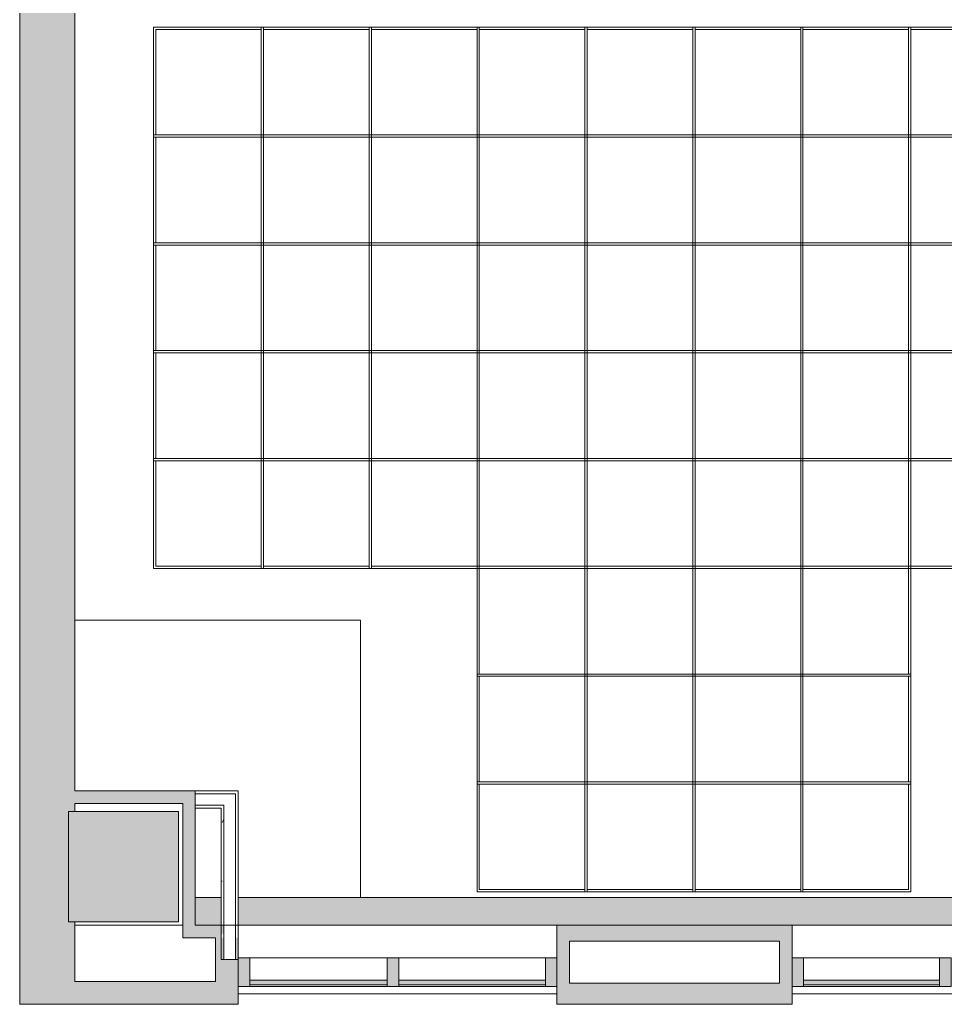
# Model space of a CAD drawing. Header units: inches. Extents: x 45807 to 46964, y -37659 to -36666.
# Drawn here: x 45806.8 to 46008.4, y -37658.8 to -37444.2 of the extents above; entities that cross this region are included whole.
import ezdxf

# ---------------------------------------------------------------- set-up
doc = ezdxf.new("R2010")
doc.units = ezdxf.units.IN
doc.header["$MEASUREMENT"] = 0
for name, color, linetype, lineweight in [('A-CLNG', 13, 'Continuous', 13), ('A-CLNG-PATT', 13, 'Continuous', 13), ('A-GENM', 13, 'Continuous', 9), ('A-GLAZ-CURT', 52, 'Continuous', 13), ('A-GLAZ-CWMG', 51, 'Continuous', 13), ('A-WALL', 113, 'Continuous', 13), ('A-WALL-PATT', 111, 'Continuous', 13), ('I-WALL', 2, 'Continuous', 13), ('S-COLS', 52, 'Continuous', 13)]:
    doc.layers.add(name, color=color, linetype=linetype, lineweight=lineweight)

# ---------------------------------------------------------------- blocks, each defined once
blk = doc.blocks.new('Concrete-Rectangular-Column - 24 x 24-4718055-FIRST FLOOR RCP')
at = {"layer": 'S-COLS', "lineweight": 9}
blk.add_hatch(color=7, dxfattribs=at).paths.add_polyline_path([(11.88, -12), (12, -12), (12, 12), (-12, 12), (-12, -12), (-11.3, -12)], flags=0)
at = {"layer": 'S-COLS', "color": 8, "lineweight": 20}
for p, q in [((-12, 12), (12, 12)), ((-12, -12), (-12, 12)), ((12, 12), (12, -12)), ((12, -12), (-12, -12))]:
    blk.add_line(p, q, dxfattribs=at)
blk = doc.blocks.new('System Panel - Glazed-4799340-FIRST FLOOR RCP')
at = {"layer": 'A-GLAZ-CURT', "lineweight": 9}
blk.add_hatch(color=7, dxfattribs=at).paths.add_polyline_path([(9.16, -1.75), (14.97, -1.75), (14.97, -0.75), (-14.97, -0.75), (-14.97, -1.75)], flags=0)
at = {"layer": 'A-GLAZ-CURT', "color": 8, "lineweight": 20}
for p, q in [((-14.97, -1.75), (-14.97, -0.75)), ((-14.97, -0.75), (14.97, -0.75)), ((14.97, -1.75), (-14.97, -1.75)), ((14.97, -0.75), (14.97, -1.75))]:
    blk.add_line(p, q, dxfattribs=at)
blk = doc.blocks.new('Rectangular Mullion - 2_5_ x 5_ rectangular 2-4798530-FIRST FLOOR RCP')
at = {"layer": 'A-GLAZ-CWMG', "lineweight": 9}
blk.add_hatch(color=7, dxfattribs=at).paths.add_polyline_path([(0, 2.13), (0, -4.12), (-2.5, -4.12), (-2.5, 2.13)], flags=0)
at = {"layer": 'A-GLAZ-CWMG', "color": 8, "lineweight": 20}
for p, q in [((0, 2.13), (-2.5, 2.13)), ((-2.5, 2.13), (-2.5, -4.12)), ((0, -4.12), (0, 2.13)), ((-2.5, -4.12), (0, -4.12))]:
    blk.add_line(p, q, dxfattribs=at)
blk = doc.blocks.new('Rectangular Mullion - 2_5_ x 5_ rectangular 2-4799337-FIRST FLOOR RCP')
at = {"layer": 'A-GLAZ-CWMG', "lineweight": 9}
for p, q in [((45889.37, -37648.72), (45921.31, -37648.72)), ((45889.37, -37654.97), (45921.31, -37654.97))]:
    blk.add_line(p, q, dxfattribs=at)
blk = doc.blocks.new('Rectangular Mullion - 2_5_ x 5_ rectangular 2-4798535-FIRST FLOOR RCP')
at = {"layer": 'A-GLAZ-CWMG', "lineweight": 9}
blk.add_hatch(color=7, dxfattribs=at).paths.add_polyline_path([(-2.5, 2.13), (-2.5, -4.12), (0, -4.12), (0, 2.13)], flags=0)
at = {"layer": 'A-GLAZ-CWMG', "color": 8, "lineweight": 20}
for p, q in [((-2.5, 2.13), (0, 2.13)), ((-2.5, -4.12), (-2.5, 2.13)), ((0, 2.13), (0, -4.12)), ((0, -4.12), (-2.5, -4.12))]:
    blk.add_line(p, q, dxfattribs=at)
blk = doc.blocks.new('System Panel - Glazed-4799329-FIRST FLOOR RCP')
at = {"layer": 'A-GLAZ-CURT', "lineweight": 9}
blk.add_hatch(color=7, dxfattribs=at).paths.add_polyline_path([(14.81, -1.75), (14.81, -0.75), (-14.81, -0.75), (-14.81, -1.75), (14.38, -1.75)], flags=0)
at = {"layer": 'A-GLAZ-CURT', "color": 8, "lineweight": 20}
for p, q in [((-14.81, -1.75), (-14.81, -0.75)), ((-14.81, -0.75), (14.81, -0.75)), ((14.81, -1.75), (-14.81, -1.75)), ((14.81, -0.75), (14.81, -1.75))]:
    blk.add_line(p, q, dxfattribs=at)
blk = doc.blocks.new('System Panel - Glazed-4799341-FIRST FLOOR RCP')
at = {"layer": 'A-GLAZ-CURT', "lineweight": 9}
blk.add_hatch(color=7, dxfattribs=at).paths.add_polyline_path([(15.97, -1.75), (15.97, -0.75), (-15.97, -0.75), (-15.97, -1.75)], flags=0)
at = {"layer": 'A-GLAZ-CURT', "color": 8, "lineweight": 20}
for p, q in [((-15.97, -1.75), (-15.97, -0.75)), ((-15.97, -0.75), (15.97, -0.75)), ((15.97, -1.75), (-15.97, -1.75)), ((15.97, -0.75), (15.97, -1.75))]:
    blk.add_line(p, q, dxfattribs=at)
blk = doc.blocks.new('Rectangular Mullion - 2_5_ x 5_ rectangular 2-4799339-FIRST FLOOR RCP')
at = {"layer": 'A-GLAZ-CWMG', "lineweight": 9}
for p, q in [((45856.93, -37648.72), (45886.87, -37648.72)), ((45856.93, -37654.97), (45886.87, -37654.97))]:
    blk.add_line(p, q, dxfattribs=at)
blk = doc.blocks.new('Rectangular Mullion - 2_5_ x 5_ rectangular 2-4799327-FIRST FLOOR RCP')
at = {"layer": 'A-GLAZ-CWMG', "lineweight": 9}
for p, q in [((45977.56, -37648.72), (46007.18, -37648.72)), ((45977.56, -37654.97), (46007.18, -37654.97))]:
    blk.add_line(p, q, dxfattribs=at)
blk = doc.blocks.new('Rectangular Mullion - 2_5_ x 5_ rectangular 2-4799328-FIRST FLOOR RCP')
at = {"layer": 'A-GLAZ-CWMG', "lineweight": 9}
blk.add_hatch(color=7, dxfattribs=at).paths.add_polyline_path([(0.25, 2.13), (0.25, -4.12), (-2.25, -4.12), (-2.25, 2.13)], flags=0)
at = {"layer": 'A-GLAZ-CWMG', "color": 8, "lineweight": 20}
for p, q in [((0.25, 2.13), (-2.25, 2.13)), ((-2.25, 2.13), (-2.25, -4.12)), ((0.25, -4.12), (0.25, 2.13)), ((-2.25, -4.12), (0.25, -4.12))]:
    blk.add_line(p, q, dxfattribs=at)
blk = doc.blocks.new('ceiling grid1348 - ceiling grid-5458094-FIRST FLOOR RCP')
at = {"layer": 'A-GENM'}
for p, q in [((45976.93, -37469.85), (45976.93, -37445.85)), ((45976.93, -37445.85), (46000.93, -37445.85)), ((46000.43, -37446.35), (45977.43, -37446.35)), ((45977.43, -37446.35), (45977.43, -37469.35)), ((46000.43, -37469.35), (46000.43, -37446.35)), ((46000.93, -37445.85), (46000.93, -37469.85)), ((46000.93, -37469.85), (45976.93, -37469.85)), ((45977.43, -37469.35), (46000.43, -37469.35))]:
    blk.add_line(p, q, dxfattribs=at)
blk = doc.blocks.new('ceiling grid1349 - ceiling grid-5458114-FIRST FLOOR RCP')
at = {"layer": 'A-GENM'}
for p, q in [((46000.43, -37469.85), (46000.43, -37445.85)), ((46000.43, -37445.85), (46024.43, -37445.85)), ((46023.93, -37446.35), (46000.93, -37446.35)), ((46000.93, -37446.35), (46000.93, -37469.35)), ((46023.93, -37469.35), (46023.93, -37446.35)), ((46024.43, -37445.85), (46024.43, -37469.85)), ((46024.43, -37469.85), (46000.43, -37469.85)), ((46000.93, -37469.35), (46023.93, -37469.35))]:
    blk.add_line(p, q, dxfattribs=at)
blk = doc.blocks.new('ceiling grid1350 - ceiling grid-5458134-FIRST FLOOR RCP')
at = {"layer": 'A-GENM'}
for p, q in [((45976.93, -37516.85), (45976.93, -37492.85)), ((45976.93, -37492.85), (46000.93, -37492.85)), ((46000.43, -37493.35), (45977.43, -37493.35)), ((45977.43, -37493.35), (45977.43, -37516.35)), ((46000.43, -37516.35), (46000.43, -37493.35)), ((46000.93, -37492.85), (46000.93, -37516.85)), ((45977.43, -37516.35), (46000.43, -37516.35)), ((46000.93, -37516.85), (45976.93, -37516.85))]:
    blk.add_line(p, q, dxfattribs=at)
blk = doc.blocks.new('ceiling grid1351 - ceiling grid-5458154-FIRST FLOOR RCP')
at = {"layer": 'A-GENM'}
for p, q in [((46000.43, -37516.85), (46000.43, -37492.85)), ((46000.43, -37492.85), (46024.43, -37492.85)), ((46023.93, -37493.35), (46000.93, -37493.35)), ((46000.93, -37493.35), (46000.93, -37516.35)), ((46023.93, -37516.35), (46023.93, -37493.35)), ((46024.43, -37492.85), (46024.43, -37516.85)), ((46000.93, -37516.35), (46023.93, -37516.35)), ((46024.43, -37516.85), (46000.43, -37516.85))]:
    blk.add_line(p, q, dxfattribs=at)
blk = doc.blocks.new('ceiling grid1352 - ceiling grid-5458174-FIRST FLOOR RCP')
at = {"layer": 'A-GENM'}
for p, q in [((45976.93, -37493.35), (45976.93, -37469.35)), ((45976.93, -37469.35), (46000.93, -37469.35)), ((46000.43, -37469.85), (45977.43, -37469.85)), ((45977.43, -37469.85), (45977.43, -37492.85)), ((46000.43, -37492.85), (46000.43, -37469.85)), ((46000.93, -37469.35), (46000.93, -37493.35)), ((46000.93, -37493.35), (45976.93, -37493.35)), ((45977.43, -37492.85), (46000.43, -37492.85))]:
    blk.add_line(p, q, dxfattribs=at)
blk = doc.blocks.new('ceiling grid1354 - ceiling grid-5458214-FIRST FLOOR RCP')
at = {"layer": 'A-GENM'}
for p, q in [((45976.93, -37563.85), (45976.93, -37539.85)), ((45976.93, -37539.85), (46000.93, -37539.85)), ((46000.93, -37539.85), (46000.93, -37563.85)), ((46000.43, -37540.35), (45977.43, -37540.35)), ((45977.43, -37540.35), (45977.43, -37563.35)), ((46000.43, -37563.35), (46000.43, -37540.35)), ((45977.43, -37563.35), (46000.43, -37563.35)), ((46000.93, -37563.85), (45976.93, -37563.85))]:
    blk.add_line(p, q, dxfattribs=at)
blk = doc.blocks.new('ceiling grid1355 - ceiling grid-5458234-FIRST FLOOR RCP')
at = {"layer": 'A-GENM'}
for p, q in [((46000.43, -37563.85), (46000.43, -37539.85)), ((46000.43, -37539.85), (46024.43, -37539.85)), ((46024.43, -37539.85), (46024.43, -37563.85)), ((46023.93, -37540.35), (46000.93, -37540.35)), ((46000.93, -37540.35), (46000.93, -37563.35)), ((46023.93, -37563.35), (46023.93, -37540.35)), ((46000.93, -37563.35), (46023.93, -37563.35)), ((46024.43, -37563.85), (46000.43, -37563.85))]:
    blk.add_line(p, q, dxfattribs=at)
blk = doc.blocks.new('ceiling grid1356 - ceiling grid-5458254-FIRST FLOOR RCP')
at = {"layer": 'A-GENM'}
for p, q in [((45976.93, -37540.35), (45976.93, -37516.35)), ((45976.93, -37516.35), (46000.93, -37516.35)), ((46000.93, -37516.35), (46000.93, -37540.35)), ((46000.43, -37516.85), (45977.43, -37516.85)), ((45977.43, -37516.85), (45977.43, -37539.85)), ((46000.43, -37539.85), (46000.43, -37516.85)), ((45977.43, -37539.85), (46000.43, -37539.85)), ((46000.93, -37540.35), (45976.93, -37540.35))]:
    blk.add_line(p, q, dxfattribs=at)
blk = doc.blocks.new('ceiling grid1358 - ceiling grid-5458294-FIRST FLOOR RCP')
at = {"layer": 'A-GENM'}
for p, q in [((45953.43, -37469.85), (45953.43, -37445.85)), ((45953.43, -37445.85), (45977.43, -37445.85)), ((45976.93, -37446.35), (45953.93, -37446.35)), ((45953.93, -37446.35), (45953.93, -37469.35)), ((45976.93, -37469.35), (45976.93, -37446.35)), ((45977.43, -37445.85), (45977.43, -37469.85)), ((45977.43, -37469.85), (45953.43, -37469.85)), ((45953.93, -37469.35), (45976.93, -37469.35))]:
    blk.add_line(p, q, dxfattribs=at)
blk = doc.blocks.new('ceiling grid1359 - ceiling grid-5458314-FIRST FLOOR RCP')
at = {"layer": 'A-GENM'}
for p, q in [((45953.43, -37493.35), (45953.43, -37469.35)), ((45953.43, -37469.35), (45977.43, -37469.35)), ((45976.93, -37469.85), (45953.93, -37469.85)), ((45953.93, -37469.85), (45953.93, -37492.85)), ((45976.93, -37492.85), (45976.93, -37469.85)), ((45977.43, -37469.35), (45977.43, -37493.35)), ((45977.43, -37493.35), (45953.43, -37493.35)), ((45953.93, -37492.85), (45976.93, -37492.85))]:
    blk.add_line(p, q, dxfattribs=at)
blk = doc.blocks.new('ceiling grid1360 - ceiling grid-5458334-FIRST FLOOR RCP')
at = {"layer": 'A-GENM'}
for p, q in [((45953.43, -37516.85), (45953.43, -37492.85)), ((45953.43, -37492.85), (45977.43, -37492.85)), ((45976.93, -37493.35), (45953.93, -37493.35)), ((45953.93, -37493.35), (45953.93, -37516.35)), ((45976.93, -37516.35), (45976.93, -37493.35)), ((45977.43, -37492.85), (45977.43, -37516.85)), ((45953.93, -37516.35), (45976.93, -37516.35)), ((45977.43, -37516.85), (45953.43, -37516.85))]:
    blk.add_line(p, q, dxfattribs=at)
blk = doc.blocks.new('ceiling grid1361 - ceiling grid-5458354-FIRST FLOOR RCP')
at = {"layer": 'A-GENM'}
for p, q in [((45953.43, -37540.35), (45953.43, -37516.35)), ((45953.43, -37516.35), (45977.43, -37516.35)), ((45977.43, -37516.35), (45977.43, -37540.35)), ((45976.93, -37516.85), (45953.93, -37516.85)), ((45953.93, -37516.85), (45953.93, -37539.85)), ((45976.93, -37539.85), (45976.93, -37516.85)), ((45953.93, -37539.85), (45976.93, -37539.85)), ((45977.43, -37540.35), (45953.43, -37540.35))]:
    blk.add_line(p, q, dxfattribs=at)
blk = doc.blocks.new('ceiling grid1362 - ceiling grid-5458374-FIRST FLOOR RCP')
at = {"layer": 'A-GENM'}
for p, q in [((45953.43, -37563.85), (45953.43, -37539.85)), ((45953.43, -37539.85), (45977.43, -37539.85)), ((45977.43, -37539.85), (45977.43, -37563.85)), ((45976.93, -37540.35), (45953.93, -37540.35)), ((45953.93, -37540.35), (45953.93, -37563.35)), ((45976.93, -37563.35), (45976.93, -37540.35)), ((45953.93, -37563.35), (45976.93, -37563.35)), ((45977.43, -37563.85), (45953.43, -37563.85))]:
    blk.add_line(p, q, dxfattribs=at)
blk = doc.blocks.new('ceiling grid1363 - ceiling grid-5458394-FIRST FLOOR RCP')
at = {"layer": 'A-GENM'}
for p, q in [((45882.93, -37469.85), (45882.93, -37445.85)), ((45882.93, -37445.85), (45906.93, -37445.85)), ((45906.43, -37446.35), (45883.43, -37446.35)), ((45883.43, -37446.35), (45883.43, -37469.35)), ((45906.43, -37469.35), (45906.43, -37446.35)), ((45906.93, -37445.85), (45906.93, -37469.85)), ((45906.93, -37469.85), (45882.93, -37469.85)), ((45883.43, -37469.35), (45906.43, -37469.35))]:
    blk.add_line(p, q, dxfattribs=at)
blk = doc.blocks.new('ceiling grid1364 - ceiling grid-5458414-FIRST FLOOR RCP')
at = {"layer": 'A-GENM'}
for p, q in [((45906.43, -37469.85), (45906.43, -37445.85)), ((45906.43, -37445.85), (45930.43, -37445.85)), ((45929.93, -37446.35), (45906.93, -37446.35)), ((45906.93, -37446.35), (45906.93, -37469.35)), ((45929.93, -37469.35), (45929.93, -37446.35)), ((45930.43, -37445.85), (45930.43, -37469.85)), ((45930.43, -37469.85), (45906.43, -37469.85)), ((45906.93, -37469.35), (45929.93, -37469.35))]:
    blk.add_line(p, q, dxfattribs=at)
blk = doc.blocks.new('ceiling grid1365 - ceiling grid-5458434-FIRST FLOOR RCP')
at = {"layer": 'A-GENM'}
for p, q in [((45929.93, -37469.85), (45929.93, -37445.85)), ((45929.93, -37445.85), (45953.93, -37445.85)), ((45953.43, -37446.35), (45930.43, -37446.35)), ((45930.43, -37446.35), (45930.43, -37469.35)), ((45953.43, -37469.35), (45953.43, -37446.35)), ((45953.93, -37445.85), (45953.93, -37469.85)), ((45953.93, -37469.85), (45929.93, -37469.85)), ((45930.43, -37469.35), (45953.43, -37469.35))]:
    blk.add_line(p, q, dxfattribs=at)
blk = doc.blocks.new('ceiling grid1366 - ceiling grid-5458454-FIRST FLOOR RCP')
at = {"layer": 'A-GENM'}
for p, q in [((45882.93, -37516.85), (45882.93, -37492.85)), ((45882.93, -37492.85), (45906.93, -37492.85)), ((45906.43, -37493.35), (45883.43, -37493.35)), ((45883.43, -37493.35), (45883.43, -37516.35)), ((45906.43, -37516.35), (45906.43, -37493.35)), ((45906.93, -37492.85), (45906.93, -37516.85)), ((45883.43, -37516.35), (45906.43, -37516.35)), ((45906.93, -37516.85), (45882.93, -37516.85))]:
    blk.add_line(p, q, dxfattribs=at)
blk = doc.blocks.new('ceiling grid1367 - ceiling grid-5458474-FIRST FLOOR RCP')
at = {"layer": 'A-GENM'}
for p, q in [((45906.43, -37516.85), (45906.43, -37492.85)), ((45906.43, -37492.85), (45930.43, -37492.85)), ((45929.93, -37493.35), (45906.93, -37493.35)), ((45906.93, -37493.35), (45906.93, -37516.35)), ((45929.93, -37516.35), (45929.93, -37493.35)), ((45930.43, -37492.85), (45930.43, -37516.85)), ((45906.93, -37516.35), (45929.93, -37516.35)), ((45930.43, -37516.85), (45906.43, -37516.85))]:
    blk.add_line(p, q, dxfattribs=at)
blk = doc.blocks.new('ceiling grid1368 - ceiling grid-5458494-FIRST FLOOR RCP')
at = {"layer": 'A-GENM'}
for p, q in [((45929.93, -37516.85), (45929.93, -37492.85)), ((45929.93, -37492.85), (45953.93, -37492.85)), ((45953.43, -37493.35), (45930.43, -37493.35)), ((45930.43, -37493.35), (45930.43, -37516.35)), ((45953.43, -37516.35), (45953.43, -37493.35)), ((45953.93, -37492.85), (45953.93, -37516.85)), ((45930.43, -37516.35), (45953.43, -37516.35)), ((45953.93, -37516.85), (45929.93, -37516.85))]:
    blk.add_line(p, q, dxfattribs=at)
blk = doc.blocks.new('ceiling grid1369 - ceiling grid-5458514-FIRST FLOOR RCP')
at = {"layer": 'A-GENM'}
for p, q in [((45882.93, -37493.35), (45882.93, -37469.35)), ((45882.93, -37469.35), (45906.93, -37469.35)), ((45906.43, -37469.85), (45883.43, -37469.85)), ((45883.43, -37469.85), (45883.43, -37492.85)), ((45906.43, -37492.85), (45906.43, -37469.85)), ((45906.93, -37469.35), (45906.93, -37493.35)), ((45906.93, -37493.35), (45882.93, -37493.35)), ((45883.43, -37492.85), (45906.43, -37492.85))]:
    blk.add_line(p, q, dxfattribs=at)
blk = doc.blocks.new('ceiling grid1370 - ceiling grid-5458534-FIRST FLOOR RCP')
at = {"layer": 'A-GENM'}
for p, q in [((45906.43, -37493.35), (45906.43, -37469.35)), ((45906.43, -37469.35), (45930.43, -37469.35)), ((45929.93, -37469.85), (45906.93, -37469.85)), ((45906.93, -37469.85), (45906.93, -37492.85)), ((45929.93, -37492.85), (45929.93, -37469.85)), ((45930.43, -37469.35), (45930.43, -37493.35)), ((45930.43, -37493.35), (45906.43, -37493.35)), ((45906.93, -37492.85), (45929.93, -37492.85))]:
    blk.add_line(p, q, dxfattribs=at)
blk = doc.blocks.new('ceiling grid1372 - ceiling grid-5458574-FIRST FLOOR RCP')
at = {"layer": 'A-GENM'}
for p, q in [((45882.93, -37563.85), (45882.93, -37539.85)), ((45882.93, -37539.85), (45906.93, -37539.85)), ((45906.93, -37539.85), (45906.93, -37563.85)), ((45906.43, -37540.35), (45883.43, -37540.35)), ((45883.43, -37540.35), (45883.43, -37563.35)), ((45906.43, -37563.35), (45906.43, -37540.35)), ((45883.43, -37563.35), (45906.43, -37563.35)), ((45906.93, -37563.85), (45882.93, -37563.85))]:
    blk.add_line(p, q, dxfattribs=at)
blk = doc.blocks.new('ceiling grid1373 - ceiling grid-5458594-FIRST FLOOR RCP')
at = {"layer": 'A-GENM'}
for p, q in [((45906.43, -37563.85), (45906.43, -37539.85)), ((45906.43, -37539.85), (45930.43, -37539.85)), ((45930.43, -37539.85), (45930.43, -37563.85)), ((45929.93, -37540.35), (45906.93, -37540.35)), ((45906.93, -37540.35), (45906.93, -37563.35)), ((45929.93, -37563.35), (45929.93, -37540.35)), ((45906.93, -37563.35), (45929.93, -37563.35)), ((45930.43, -37563.85), (45906.43, -37563.85))]:
    blk.add_line(p, q, dxfattribs=at)
blk = doc.blocks.new('ceiling grid1374 - ceiling grid-5458614-FIRST FLOOR RCP')
at = {"layer": 'A-GENM'}
for p, q in [((45929.93, -37563.85), (45929.93, -37539.85)), ((45929.93, -37539.85), (45953.93, -37539.85)), ((45953.93, -37539.85), (45953.93, -37563.85)), ((45953.43, -37540.35), (45930.43, -37540.35)), ((45930.43, -37540.35), (45930.43, -37563.35)), ((45953.43, -37563.35), (45953.43, -37540.35)), ((45930.43, -37563.35), (45953.43, -37563.35)), ((45953.93, -37563.85), (45929.93, -37563.85))]:
    blk.add_line(p, q, dxfattribs=at)
blk = doc.blocks.new('ceiling grid1375 - ceiling grid-5458634-FIRST FLOOR RCP')
at = {"layer": 'A-GENM'}
for p, q in [((45882.93, -37540.35), (45882.93, -37516.35)), ((45882.93, -37516.35), (45906.93, -37516.35)), ((45906.93, -37516.35), (45906.93, -37540.35)), ((45906.43, -37516.85), (45883.43, -37516.85)), ((45883.43, -37516.85), (45883.43, -37539.85)), ((45906.43, -37539.85), (45906.43, -37516.85)), ((45883.43, -37539.85), (45906.43, -37539.85)), ((45906.93, -37540.35), (45882.93, -37540.35))]:
    blk.add_line(p, q, dxfattribs=at)
blk = doc.blocks.new('ceiling grid1376 - ceiling grid-5458654-FIRST FLOOR RCP')
at = {"layer": 'A-GENM'}
for p, q in [((45906.43, -37540.35), (45906.43, -37516.35)), ((45906.43, -37516.35), (45930.43, -37516.35)), ((45930.43, -37516.35), (45930.43, -37540.35)), ((45929.93, -37516.85), (45906.93, -37516.85)), ((45906.93, -37516.85), (45906.93, -37539.85)), ((45929.93, -37539.85), (45929.93, -37516.85)), ((45906.93, -37539.85), (45929.93, -37539.85)), ((45930.43, -37540.35), (45906.43, -37540.35))]:
    blk.add_line(p, q, dxfattribs=at)
blk = doc.blocks.new('ceiling grid1378 - ceiling grid-5458715-FIRST FLOOR RCP')
at = {"layer": 'A-GENM'}
for p, q in [((45976.93, -37587.35), (45976.93, -37563.35)), ((45976.93, -37563.35), (46000.93, -37563.35)), ((46000.93, -37563.35), (46000.93, -37587.35)), ((46000.43, -37563.85), (45977.43, -37563.85)), ((45977.43, -37563.85), (45977.43, -37586.85)), ((46000.43, -37586.85), (46000.43, -37563.85)), ((45977.43, -37586.85), (46000.43, -37586.85)), ((46000.93, -37587.35), (45976.93, -37587.35))]:
    blk.add_line(p, q, dxfattribs=at)
blk = doc.blocks.new('ceiling grid1379 - ceiling grid-5458735-FIRST FLOOR RCP')
at = {"layer": 'A-GENM'}
for p, q in [((45976.93, -37634.35), (45976.93, -37610.35)), ((45976.93, -37610.35), (46000.93, -37610.35)), ((46000.43, -37610.85), (45977.43, -37610.85)), ((45977.43, -37610.85), (45977.43, -37633.85)), ((46000.43, -37633.85), (46000.43, -37610.85)), ((46000.93, -37610.35), (46000.93, -37634.35)), ((46000.93, -37634.35), (45976.93, -37634.35)), ((45977.43, -37633.85), (46000.43, -37633.85))]:
    blk.add_line(p, q, dxfattribs=at)
blk = doc.blocks.new('ceiling grid1380 - ceiling grid-5458755-FIRST FLOOR RCP')
at = {"layer": 'A-GENM'}
for p, q in [((45976.93, -37610.85), (45976.93, -37586.85)), ((45976.93, -37586.85), (46000.93, -37586.85)), ((46000.93, -37586.85), (46000.93, -37610.85)), ((46000.43, -37587.35), (45977.43, -37587.35)), ((45977.43, -37587.35), (45977.43, -37610.35)), ((46000.43, -37610.35), (46000.43, -37587.35)), ((46000.93, -37610.85), (45976.93, -37610.85)), ((45977.43, -37610.35), (46000.43, -37610.35))]:
    blk.add_line(p, q, dxfattribs=at)
blk = doc.blocks.new('ceiling grid1381 - ceiling grid-5458775-FIRST FLOOR RCP')
at = {"layer": 'A-GENM'}
for p, q in [((45953.43, -37587.35), (45953.43, -37563.35)), ((45953.43, -37563.35), (45977.43, -37563.35)), ((45977.43, -37563.35), (45977.43, -37587.35)), ((45976.93, -37563.85), (45953.93, -37563.85)), ((45953.93, -37563.85), (45953.93, -37586.85)), ((45976.93, -37586.85), (45976.93, -37563.85)), ((45953.93, -37586.85), (45976.93, -37586.85)), ((45977.43, -37587.35), (45953.43, -37587.35))]:
    blk.add_line(p, q, dxfattribs=at)
blk = doc.blocks.new('ceiling grid1382 - ceiling grid-5458795-FIRST FLOOR RCP')
at = {"layer": 'A-GENM'}
for p, q in [((45953.43, -37610.85), (45953.43, -37586.85)), ((45953.43, -37586.85), (45977.43, -37586.85)), ((45977.43, -37586.85), (45977.43, -37610.85)), ((45976.93, -37587.35), (45953.93, -37587.35)), ((45953.93, -37587.35), (45953.93, -37610.35)), ((45976.93, -37610.35), (45976.93, -37587.35)), ((45977.43, -37610.85), (45953.43, -37610.85)), ((45953.93, -37610.35), (45976.93, -37610.35))]:
    blk.add_line(p, q, dxfattribs=at)
blk = doc.blocks.new('ceiling grid1383 - ceiling grid-5458815-FIRST FLOOR RCP')
at = {"layer": 'A-GENM'}
for p, q in [((45953.43, -37634.35), (45953.43, -37610.35)), ((45953.43, -37610.35), (45977.43, -37610.35)), ((45976.93, -37610.85), (45953.93, -37610.85)), ((45953.93, -37610.85), (45953.93, -37633.85)), ((45976.93, -37633.85), (45976.93, -37610.85)), ((45977.43, -37610.35), (45977.43, -37634.35)), ((45977.43, -37634.35), (45953.43, -37634.35)), ((45953.93, -37633.85), (45976.93, -37633.85))]:
    blk.add_line(p, q, dxfattribs=at)
blk = doc.blocks.new('ceiling grid1384 - ceiling grid-5458835-FIRST FLOOR RCP')
at = {"layer": 'A-GENM'}
for p, q in [((45906.43, -37587.35), (45906.43, -37563.35)), ((45906.43, -37563.35), (45930.43, -37563.35)), ((45930.43, -37563.35), (45930.43, -37587.35)), ((45929.93, -37563.85), (45906.93, -37563.85)), ((45906.93, -37563.85), (45906.93, -37586.85)), ((45929.93, -37586.85), (45929.93, -37563.85)), ((45906.93, -37586.85), (45929.93, -37586.85)), ((45930.43, -37587.35), (45906.43, -37587.35))]:
    blk.add_line(p, q, dxfattribs=at)
blk = doc.blocks.new('ceiling grid1385 - ceiling grid-5458855-FIRST FLOOR RCP')
at = {"layer": 'A-GENM'}
for p, q in [((45929.93, -37587.35), (45929.93, -37563.35)), ((45929.93, -37563.35), (45953.93, -37563.35)), ((45953.93, -37563.35), (45953.93, -37587.35)), ((45953.43, -37563.85), (45930.43, -37563.85)), ((45930.43, -37563.85), (45930.43, -37586.85)), ((45953.43, -37586.85), (45953.43, -37563.85)), ((45930.43, -37586.85), (45953.43, -37586.85)), ((45953.93, -37587.35), (45929.93, -37587.35))]:
    blk.add_line(p, q, dxfattribs=at)
blk = doc.blocks.new('ceiling grid1386 - ceiling grid-5458875-FIRST FLOOR RCP')
at = {"layer": 'A-GENM'}
for p, q in [((45906.43, -37634.35), (45906.43, -37610.35)), ((45906.43, -37610.35), (45930.43, -37610.35)), ((45929.93, -37610.85), (45906.93, -37610.85)), ((45906.93, -37610.85), (45906.93, -37633.85)), ((45929.93, -37633.85), (45929.93, -37610.85)), ((45930.43, -37610.35), (45930.43, -37634.35)), ((45930.43, -37634.35), (45906.43, -37634.35)), ((45906.93, -37633.85), (45929.93, -37633.85))]:
    blk.add_line(p, q, dxfattribs=at)
blk = doc.blocks.new('ceiling grid1387 - ceiling grid-5458895-FIRST FLOOR RCP')
at = {"layer": 'A-GENM'}
for p, q in [((45929.93, -37634.35), (45929.93, -37610.35)), ((45929.93, -37610.35), (45953.93, -37610.35)), ((45953.43, -37610.85), (45930.43, -37610.85)), ((45930.43, -37610.85), (45930.43, -37633.85)), ((45953.43, -37633.85), (45953.43, -37610.85)), ((45953.93, -37610.35), (45953.93, -37634.35)), ((45953.93, -37634.35), (45929.93, -37634.35)), ((45930.43, -37633.85), (45953.43, -37633.85))]:
    blk.add_line(p, q, dxfattribs=at)
blk = doc.blocks.new('ceiling grid1388 - ceiling grid-5458915-FIRST FLOOR RCP')
at = {"layer": 'A-GENM'}
for p, q in [((45906.43, -37610.85), (45906.43, -37586.85)), ((45906.43, -37586.85), (45930.43, -37586.85)), ((45930.43, -37586.85), (45930.43, -37610.85)), ((45929.93, -37587.35), (45906.93, -37587.35)), ((45906.93, -37587.35), (45906.93, -37610.35)), ((45929.93, -37610.35), (45929.93, -37587.35)), ((45930.43, -37610.85), (45906.43, -37610.85)), ((45906.93, -37610.35), (45929.93, -37610.35))]:
    blk.add_line(p, q, dxfattribs=at)
blk = doc.blocks.new('ceiling grid1390 - ceiling grid-5458968-FIRST FLOOR RCP')
at = {"layer": 'A-GENM'}
for p, q in [((45835.93, -37469.85), (45835.93, -37445.85)), ((45835.93, -37445.85), (45859.93, -37445.85)), ((45859.43, -37446.35), (45836.43, -37446.35)), ((45836.43, -37446.35), (45836.43, -37469.35)), ((45859.43, -37469.35), (45859.43, -37446.35)), ((45859.93, -37445.85), (45859.93, -37469.85)), ((45859.93, -37469.85), (45835.93, -37469.85)), ((45836.43, -37469.35), (45859.43, -37469.35))]:
    blk.add_line(p, q, dxfattribs=at)
blk = doc.blocks.new('ceiling grid1391 - ceiling grid-5458988-FIRST FLOOR RCP')
at = {"layer": 'A-GENM'}
for p, q in [((45859.43, -37469.85), (45859.43, -37445.85)), ((45859.43, -37445.85), (45883.43, -37445.85)), ((45882.93, -37446.35), (45859.93, -37446.35)), ((45859.93, -37446.35), (45859.93, -37469.35)), ((45882.93, -37469.35), (45882.93, -37446.35)), ((45883.43, -37445.85), (45883.43, -37469.85)), ((45883.43, -37469.85), (45859.43, -37469.85)), ((45859.93, -37469.35), (45882.93, -37469.35))]:
    blk.add_line(p, q, dxfattribs=at)
blk = doc.blocks.new('ceiling grid1392 - ceiling grid-5459008-FIRST FLOOR RCP')
at = {"layer": 'A-GENM'}
for p, q in [((45835.93, -37516.85), (45835.93, -37492.85)), ((45835.93, -37492.85), (45859.93, -37492.85)), ((45859.43, -37493.35), (45836.43, -37493.35)), ((45836.43, -37493.35), (45836.43, -37516.35)), ((45859.43, -37516.35), (45859.43, -37493.35)), ((45859.93, -37492.85), (45859.93, -37516.85)), ((45836.43, -37516.35), (45859.43, -37516.35)), ((45859.93, -37516.85), (45835.93, -37516.85))]:
    blk.add_line(p, q, dxfattribs=at)
blk = doc.blocks.new('ceiling grid1393 - ceiling grid-5459028-FIRST FLOOR RCP')
at = {"layer": 'A-GENM'}
for p, q in [((45859.43, -37516.85), (45859.43, -37492.85)), ((45859.43, -37492.85), (45883.43, -37492.85)), ((45882.93, -37493.35), (45859.93, -37493.35)), ((45859.93, -37493.35), (45859.93, -37516.35)), ((45882.93, -37516.35), (45882.93, -37493.35)), ((45883.43, -37492.85), (45883.43, -37516.85)), ((45859.93, -37516.35), (45882.93, -37516.35)), ((45883.43, -37516.85), (45859.43, -37516.85))]:
    blk.add_line(p, q, dxfattribs=at)
blk = doc.blocks.new('ceiling grid1394 - ceiling grid-5459048-FIRST FLOOR RCP')
at = {"layer": 'A-GENM'}
for p, q in [((45835.93, -37493.35), (45835.93, -37469.35)), ((45835.93, -37469.35), (45859.93, -37469.35)), ((45859.43, -37469.85), (45836.43, -37469.85)), ((45836.43, -37469.85), (45836.43, -37492.85)), ((45859.43, -37492.85), (45859.43, -37469.85)), ((45859.93, -37469.35), (45859.93, -37493.35)), ((45859.93, -37493.35), (45835.93, -37493.35)), ((45836.43, -37492.85), (45859.43, -37492.85))]:
    blk.add_line(p, q, dxfattribs=at)
blk = doc.blocks.new('ceiling grid1396 - ceiling grid-5459088-FIRST FLOOR RCP')
at = {"layer": 'A-GENM'}
for p, q in [((45835.93, -37563.85), (45835.93, -37539.85)), ((45835.93, -37539.85), (45859.93, -37539.85)), ((45859.93, -37539.85), (45859.93, -37563.85)), ((45859.43, -37540.35), (45836.43, -37540.35)), ((45836.43, -37540.35), (45836.43, -37563.35)), ((45859.43, -37563.35), (45859.43, -37540.35)), ((45836.43, -37563.35), (45859.43, -37563.35)), ((45859.93, -37563.85), (45835.93, -37563.85))]:
    blk.add_line(p, q, dxfattribs=at)
blk = doc.blocks.new('ceiling grid1397 - ceiling grid-5459108-FIRST FLOOR RCP')
at = {"layer": 'A-GENM'}
for p, q in [((45859.43, -37563.85), (45859.43, -37539.85)), ((45859.43, -37539.85), (45883.43, -37539.85)), ((45883.43, -37539.85), (45883.43, -37563.85)), ((45882.93, -37540.35), (45859.93, -37540.35)), ((45859.93, -37540.35), (45859.93, -37563.35)), ((45882.93, -37563.35), (45882.93, -37540.35)), ((45859.93, -37563.35), (45882.93, -37563.35)), ((45883.43, -37563.85), (45859.43, -37563.85))]:
    blk.add_line(p, q, dxfattribs=at)
blk = doc.blocks.new('ceiling grid1398 - ceiling grid-5459128-FIRST FLOOR RCP')
at = {"layer": 'A-GENM'}
for p, q in [((45835.93, -37540.35), (45835.93, -37516.35)), ((45835.93, -37516.35), (45859.93, -37516.35)), ((45859.93, -37516.35), (45859.93, -37540.35)), ((45859.43, -37516.85), (45836.43, -37516.85)), ((45836.43, -37516.85), (45836.43, -37539.85)), ((45859.43, -37539.85), (45859.43, -37516.85)), ((45836.43, -37539.85), (45859.43, -37539.85)), ((45859.93, -37540.35), (45835.93, -37540.35))]:
    blk.add_line(p, q, dxfattribs=at)

msp = doc.modelspace()

# ---------------------------------------------------------------- hatches: boundary and pattern name
at = {"layer": 'A-CLNG-PATT'}
h = msp.add_hatch(dxfattribs=at)
h.set_pattern_fill('FP_1', color=256, style=0, pattern_type=2)
h.set_pattern_definition([(0, (0, 0), (15.36, 3.84), [1.267, -10.253, 1.267, -10.253, -61.44]), (0, (0, 0), (15.36, 3.84), [-23.04, 1.267, -21.773, 1.267, -10.253, -26.88]), (0, (0, 0), (15.36, 3.84), [-57.6, 1.267, -6.413, 1.267, -17.933]), (120, (5.76, 1.92), (-11.00553755, 11.3821502), [1.267, -10.253, 1.267, -10.253, -61.44]), (120, (5.76, 1.92), (-11.00553755, 11.3821502), [-23.04, 1.267, -21.773, 1.267, -10.253, -26.88]), (120, (5.76, 1.92), (-11.00553755, 11.3821502), [-57.6, 1.267, -6.413, 1.267, -17.933]), (240, (7.68, 9.6), (-4.35446245, -15.2221502), [1.267, -10.253, 1.267, -10.253, -61.44]), (240, (7.68, 9.6), (-4.35446245, -15.2221502), [-23.04, 1.267, -21.773, 1.267, -10.253, -26.88]), (240, (7.68, 9.6), (-4.35446245, -15.2221502), [-57.6, 1.267, -6.413, 1.267, -17.933])])
h.paths.add_polyline_path([(46528.43, -37641.6), (46533.43, -37641.6), (46533.43, -37635.6), (46527.56, -37635.6), (46527.56, -37641.6)], flags=0)
h.paths.add_polyline_path([(46406.56, -37641.6), (46523.81, -37641.6), (46523.81, -37635.6), (46325.18, -37635.6), (46325.18, -37641.6), (46405.73, -37641.6)], flags=0)
h.paths.add_polyline_path([(45854.43, -37641.6), (46053.81, -37641.6), (46053.81, -37635.6), (45854.43, -37635.6), (45854.43, -37635.87)], flags=0)
h.paths.add_polyline_path([(45849.43, -37641.6), (45850.68, -37641.6), (45850.68, -37635.6), (45845.06, -37635.6), (45845.06, -37641.6), (45847.15, -37641.6)], flags=0)
h.paths.add_polyline_path([(46166.34, -37641.6), (46292.93, -37641.6), (46292.93, -37635.6), (46084.81, -37635.6), (46084.81, -37641.6), (46163.81, -37641.6)], flags=0)
at = {"layer": 'A-WALL-PATT', "lineweight": 9}
for points in [[(45806.81, -37658.85), (45818.81, -37658.85), (45818.81, -37640.85), (45817.43, -37640.85), (45817.43, -37616.85), (45818.81, -37616.85), (45818.81, -37400.85), (45817.43, -37400.85), (45817.43, -37376.85), (45818.81, -37376.85), (45818.8, -37040.85), (45817.43, -37040.85), (45817.43, -37016.85), (45818.81, -37016.85), (45818.81, -36800.85), (45817.43, -36800.85), (45817.46, -36776.85), (45818.81, -36776.85), (45818.81, -36665.8), (45806.81, -36665.8), (45806.81, -37631.14)], [(45845.06, -37615.1), (45845.06, -37612.35), (45818.81, -37612.35), (45818.81, -37615.1), (45842.31, -37615.1)], [(45842.31, -37644.35), (45845.06, -37644.35), (45845.06, -37615.1), (45842.31, -37615.1), (45842.31, -37641.6)], [(45975.06, -37645.1), (45975.06, -37641.6), (45923.81, -37641.6), (45923.81, -37645.1), (45973.68, -37645.1)], [(45854.43, -37658.85), (45854.43, -37644.35), (45853.81, -37644.35), (45853.81, -37649.1), (45851.31, -37649.1), (45851.31, -37644.35), (45849.43, -37644.35), (45849.43, -37658.85), (45853.81, -37658.85)], [(45926.56, -37654.22), (45926.56, -37645.1), (45923.81, -37645.1), (45923.81, -37654.22)], [(45975.06, -37654.22), (45975.06, -37645.1), (45972.31, -37645.1), (45972.31, -37654.22)], [(45818.81, -37658.85), (45849.43, -37658.85), (45849.43, -37653.85), (45818.81, -37653.85)], [(45926.95, -37658.85), (45975.06, -37658.85), (45975.06, -37654.22), (45923.81, -37654.22), (45923.81, -37658.85)]]:
    msp.add_hatch(color=7, dxfattribs=at).paths.add_polyline_path(points, flags=0)
h = msp.add_hatch(dxfattribs=at)
h.set_pattern_fill('FP_3', color=256, style=0, pattern_type=2)
h.set_pattern_definition([(0, (0, 0), (30.72, 7.68), [1.267, -21.773, 1.267, -21.773, -122.88]), (0, (0, 0), (30.72, 7.68), [-46.08, 1.267, -44.813, 1.267, -21.773, -53.76]), (0, (0, 0), (30.72, 7.68), [-115.2, 1.267, -14.093, 1.267, -37.133]), (120, (11.52, 3.84), (-22.0110751, 22.7643004), [1.267, -21.773, 1.267, -21.773, -122.88]), (120, (11.52, 3.84), (-22.0110751, 22.7643004), [-46.08, 1.267, -44.813, 1.267, -21.773, -53.76]), (120, (11.52, 3.84), (-22.0110751, 22.7643004), [-115.2, 1.267, -14.093, 1.267, -37.133]), (240, (15.36, 19.2), (-8.7089249, -30.4443004), [1.267, -21.773, 1.267, -21.773, -122.88]), (240, (15.36, 19.2), (-8.7089249, -30.4443004), [-46.08, 1.267, -44.813, 1.267, -21.773, -53.76]), (240, (15.36, 19.2), (-8.7089249, -30.4443004), [-115.2, 1.267, -14.093, 1.267, -37.133])])
h.paths.add_polyline_path([(45851.31, -37644.35), (45851.31, -37643.32), (45850.68, -37643.66), (45850.68, -37644.35)], flags=0)
h.paths.add_polyline_path([(45851.31, -37641.6), (45851.31, -37616.1), (45850.68, -37616.1), (45850.68, -37641.6)], flags=0)
h = msp.add_hatch(color=7, dxfattribs=at)
h.paths.add_polyline_path([(45845.06, -37644.35), (45850.68, -37644.35), (45850.68, -37643.66), (45851.31, -37643.32), (45851.31, -37641.6), (45845.06, -37641.6)], flags=0)
h.paths.add_polyline_path([(45853.81, -37641.94), (45854.43, -37641.6), (45853.81, -37641.6)], flags=0)

# ---------------------------------------------------------------- linework, layer by layer
at = {"layer": 'A-CLNG'}
for p, q in [((45818.81, -37575.1), (45881.06, -37575.1)), ((45881.06, -37575.1), (45881.06, -37635.6)), ((45845.06, -37635.6), (45850.68, -37635.6)), ((45854.43, -37635.6), (46053.81, -37635.6)), ((45842.31, -37641.6), (45818.81, -37641.6))]:
    msp.add_line(p, q, dxfattribs=at)
at = {"layer": 'A-WALL', "color": 8, "lineweight": 20}
for p, q in [((45806.81, -37658.85), (45806.81, -36665.8)), ((45818.81, -37404.35), (45818.81, -37612.35)), ((45818.81, -37615.1), (45818.81, -37616.85)), ((45818.81, -37640.85), (45818.81, -37653.85)), ((45923.81, -37658.85), (45923.81, -37654.22)), ((45926.56, -37654.22), (45972.31, -37654.22)), ((45975.06, -37654.22), (45975.06, -37658.85)), ((45818.81, -37658.85), (45806.81, -37658.85)), ((45975.06, -37658.85), (45923.81, -37658.85))]:
    msp.add_line(p, q, dxfattribs=at)
at = {"layer": 'A-WALL'}
for p, q in [((45853.81, -37612.97), (45845.06, -37612.97)), ((45853.81, -37649.1), (45853.81, -37612.97)), ((45851.31, -37615.47), (45845.06, -37615.47)), ((45851.31, -37649.1), (45851.31, -37615.47))]:
    msp.add_line(p, q, dxfattribs=at)
at = {"layer": 'A-WALL', "color": 55}
for p, q in [((45845.06, -37615.1), (45845.06, -37616.1)), ((45854.43, -37644.35), (45854.43, -37649.1))]:
    msp.add_line(p, q, dxfattribs=at)
at = {"layer": 'A-WALL', "lineweight": 9}
for p, q in [((45923.81, -37641.6), (45854.43, -37641.6)), ((46043.81, -37641.6), (45975.06, -37641.6)), ((45854.43, -37656.6), (45923.81, -37656.6)), ((45975.06, -37656.6), (46043.81, -37656.6))]:
    msp.add_line(p, q, dxfattribs=at)
at = {"layer": 'I-WALL', "color": 8, "lineweight": 20}
for p, q in [((45818.81, -37612.35), (45845.06, -37612.35)), ((45845.06, -37612.35), (45845.06, -37615.1)), ((45842.31, -37615.1), (45818.81, -37615.1)), ((45842.31, -37644.35), (45842.31, -37615.1)), ((45845.06, -37616.1), (45845.06, -37641.6)), ((45845.06, -37641.6), (45854.43, -37641.6)), ((45854.43, -37641.6), (45854.43, -37644.35)), ((45923.81, -37641.6), (45975.06, -37641.6)), ((45923.81, -37654.22), (45923.81, -37641.6)), ((45975.06, -37641.6), (45975.06, -37654.22)), ((45849.43, -37644.35), (45842.31, -37644.35)), ((45849.43, -37653.85), (45849.43, -37644.35)), ((45972.31, -37645.1), (45926.56, -37645.1)), ((45926.56, -37645.1), (45926.56, -37654.22)), ((45972.31, -37654.22), (45972.31, -37645.1)), ((45854.43, -37649.1), (45854.43, -37658.85)), ((45818.81, -37653.85), (45849.43, -37653.85)), ((45854.43, -37658.85), (45818.81, -37658.85))]:
    msp.add_line(p, q, dxfattribs=at)
at = {"layer": 'I-WALL'}
for p, q in [((45845.06, -37612.35), (45854.43, -37612.35)), ((45854.43, -37612.35), (45854.43, -37641.6)), ((45850.68, -37616.1), (45845.06, -37616.1)), ((45850.68, -37649.1), (45850.68, -37616.1)), ((45854.43, -37649.1), (45850.68, -37649.1))]:
    msp.add_line(p, q, dxfattribs=at)

# ---------------------------------------------------------------- block references
at = {"layer": 'A-GENM'}
for name in ['ceiling grid1390 - ceiling grid-5458968-FIRST FLOOR RCP', 'ceiling grid1391 - ceiling grid-5458988-FIRST FLOOR RCP', 'ceiling grid1363 - ceiling grid-5458394-FIRST FLOOR RCP', 'ceiling grid1364 - ceiling grid-5458414-FIRST FLOOR RCP', 'ceiling grid1365 - ceiling grid-5458434-FIRST FLOOR RCP', 'ceiling grid1358 - ceiling grid-5458294-FIRST FLOOR RCP', 'ceiling grid1348 - ceiling grid-5458094-FIRST FLOOR RCP', 'ceiling grid1349 - ceiling grid-5458114-FIRST FLOOR RCP', 'ceiling grid1394 - ceiling grid-5459048-FIRST FLOOR RCP', 'ceiling grid1369 - ceiling grid-5458514-FIRST FLOOR RCP', 'ceiling grid1370 - ceiling grid-5458534-FIRST FLOOR RCP', 'ceiling grid1359 - ceiling grid-5458314-FIRST FLOOR RCP', 'ceiling grid1352 - ceiling grid-5458174-FIRST FLOOR RCP', 'ceiling grid1392 - ceiling grid-5459008-FIRST FLOOR RCP', 'ceiling grid1393 - ceiling grid-5459028-FIRST FLOOR RCP', 'ceiling grid1366 - ceiling grid-5458454-FIRST FLOOR RCP', 'ceiling grid1367 - ceiling grid-5458474-FIRST FLOOR RCP', 'ceiling grid1368 - ceiling grid-5458494-FIRST FLOOR RCP', 'ceiling grid1360 - ceiling grid-5458334-FIRST FLOOR RCP', 'ceiling grid1350 - ceiling grid-5458134-FIRST FLOOR RCP', 'ceiling grid1351 - ceiling grid-5458154-FIRST FLOOR RCP', 'ceiling grid1398 - ceiling grid-5459128-FIRST FLOOR RCP', 'ceiling grid1375 - ceiling grid-5458634-FIRST FLOOR RCP', 'ceiling grid1376 - ceiling grid-5458654-FIRST FLOOR RCP', 'ceiling grid1361 - ceiling grid-5458354-FIRST FLOOR RCP', 'ceiling grid1356 - ceiling grid-5458254-FIRST FLOOR RCP', 'ceiling grid1396 - ceiling grid-5459088-FIRST FLOOR RCP', 'ceiling grid1397 - ceiling grid-5459108-FIRST FLOOR RCP', 'ceiling grid1372 - ceiling grid-5458574-FIRST FLOOR RCP', 'ceiling grid1373 - ceiling grid-5458594-FIRST FLOOR RCP', 'ceiling grid1374 - ceiling grid-5458614-FIRST FLOOR RCP', 'ceiling grid1362 - ceiling grid-5458374-FIRST FLOOR RCP', 'ceiling grid1354 - ceiling grid-5458214-FIRST FLOOR RCP', 'ceiling grid1355 - ceiling grid-5458234-FIRST FLOOR RCP', 'ceiling grid1384 - ceiling grid-5458835-FIRST FLOOR RCP', 'ceiling grid1385 - ceiling grid-5458855-FIRST FLOOR RCP', 'ceiling grid1381 - ceiling grid-5458775-FIRST FLOOR RCP', 'ceiling grid1378 - ceiling grid-5458715-FIRST FLOOR RCP', 'ceiling grid1388 - ceiling grid-5458915-FIRST FLOOR RCP', 'ceiling grid1382 - ceiling grid-5458795-FIRST FLOOR RCP', 'ceiling grid1380 - ceiling grid-5458755-FIRST FLOOR RCP', 'ceiling grid1386 - ceiling grid-5458875-FIRST FLOOR RCP', 'ceiling grid1387 - ceiling grid-5458895-FIRST FLOOR RCP', 'ceiling grid1383 - ceiling grid-5458815-FIRST FLOOR RCP', 'ceiling grid1379 - ceiling grid-5458735-FIRST FLOOR RCP']:
    msp.add_blockref(name, (0, 0), dxfattribs=at)
at = {"layer": 'A-GLAZ-CURT', "lineweight": 9}
for name, p in [('System Panel - Glazed-4799340-FIRST FLOOR RCP', (45871.9, -37652.85)), ('System Panel - Glazed-4799341-FIRST FLOOR RCP', (45905.34, -37652.85)), ('System Panel - Glazed-4799329-FIRST FLOOR RCP', (45992.37, -37652.85))]:
    msp.add_blockref(name, p, dxfattribs=at)
at = {"layer": 'A-GLAZ-CWMG', "lineweight": 9, "rotation": 180}
for p in [(45854.43, -37652.85), (45975.06, -37652.85)]:
    msp.add_blockref('Rectangular Mullion - 2_5_ x 5_ rectangular 2-4798535-FIRST FLOOR RCP', p, dxfattribs=at)
at = {"layer": 'A-GLAZ-CWMG', "lineweight": 9}
for name in ['Rectangular Mullion - 2_5_ x 5_ rectangular 2-4799339-FIRST FLOOR RCP', 'Rectangular Mullion - 2_5_ x 5_ rectangular 2-4799337-FIRST FLOOR RCP', 'Rectangular Mullion - 2_5_ x 5_ rectangular 2-4799327-FIRST FLOOR RCP']:
    msp.add_blockref(name, (0, 0), dxfattribs=at)
at = {"layer": 'A-GLAZ-CWMG', "lineweight": 9, "extrusion": (0, 0, -1), "rotation": 180}
for name, p in [('Rectangular Mullion - 2_5_ x 5_ rectangular 2-4799328-FIRST FLOOR RCP', (-45889.12, -37652.85)), ('Rectangular Mullion - 2_5_ x 5_ rectangular 2-4798530-FIRST FLOOR RCP', (-45923.81, -37652.85)), ('Rectangular Mullion - 2_5_ x 5_ rectangular 2-4799328-FIRST FLOOR RCP', (-46009.43, -37652.85))]:
    msp.add_blockref(name, p, dxfattribs=at)
at = {"layer": 'S-COLS', "lineweight": 9}
msp.add_blockref('Concrete-Rectangular-Column - 24 x 24-4718055-FIRST FLOOR RCP', (45829.43, -37628.85), dxfattribs=at)

doc.saveas('drawing.dxf')
